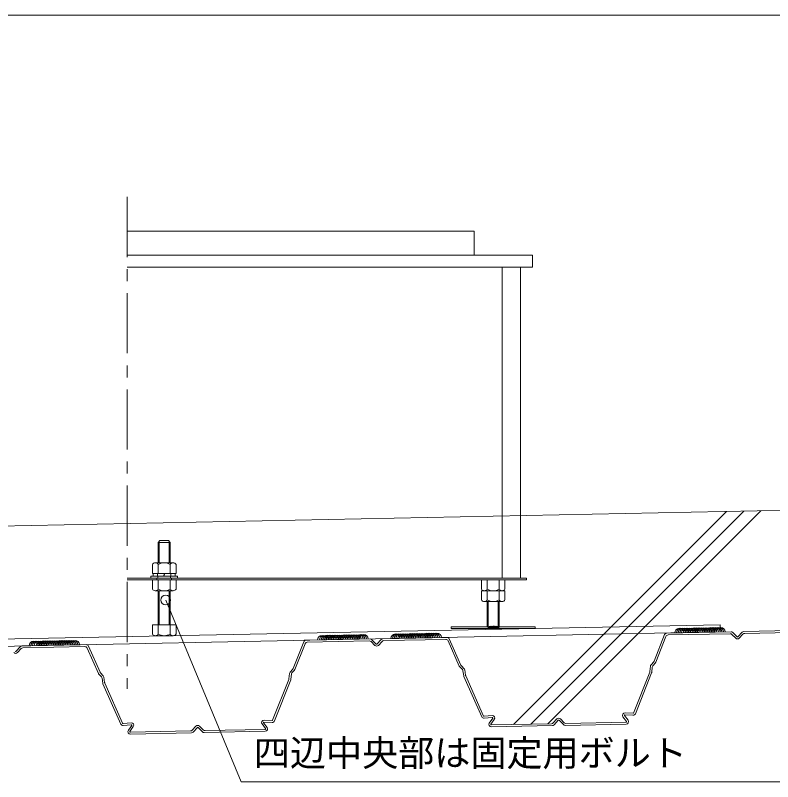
# Model space of a CAD drawing. Units: millimetres, scale not verified. Extents: x -1972 to 2028, y -1403 to 1357.
# Drawn here: x -1050 to -420, y -1024 to -387 of the extents above; entities that cross this region are included whole.
import ezdxf
from ezdxf.enums import TextEntityAlignment as Align

# ---------------------------------------------------------------- set-up
doc = ezdxf.new("R2010")
doc.units = ezdxf.units.MM
doc.header["$LTSCALE"] = 10
doc.linetypes.add('CHAIN1', pattern=[8, 5, -1, 1, -1])
doc.linetypes.add('DASHED2', pattern=[3, 2, -1])
doc.layers.add('0-0', color=7, linetype='Continuous', lineweight=9)
doc.layers.add('1-0', color=4, linetype='Continuous', lineweight=9)
doc.styles.add('ＭＳ ゴシック', font='')
doc.styles.get('ＭＳ ゴシック').set_extended_font_data('MS Gothic')

msp = doc.modelspace()

# ---------------------------------------------------------------- linework, layer by layer
at = {"layer": '0-0', "linetype": 'CHAIN1'}
msp.add_line((-956.68, -537.58), (-956.68, -946.6), dxfattribs=at)
at = {"layer": '0-0'}
for p, q in [((-670.01, -565.98), (-956.68, -565.98)), ((-668.51, -565.98), (-670.01, -565.98)), ((-668.51, -585.98), (-668.51, -565.98)), ((-665.01, -585.98), (-956.68, -585.98)), ((-620.01, -585.98), (-668.51, -585.98)), ((-655.01, -585.98), (-665.01, -585.98)), ((-620.01, -585.98), (-620.01, -595.98)), ((-620.01, -585.98), (-620.01, -595.98)), ((-956.68, -595.98), (-620.01, -595.98)), ((-645.01, -595.98), (-645.01, -854.48)), ((-630.01, -595.98), (-630.01, -854.48)), ((-1403.64, -818.01), (-389.7, -797.73)), ((-458.75, -799.11), (-635.73, -976.09)), ((-444.45, -798.82), (-621.42, -975.8)), ((-430.14, -798.54), (-607.12, -975.51)), ((-931.01, -824.82), (-931.01, -841.68)), ((-931.01, -824.82), (-921.01, -824.82)), ((-930.21, -824.02), (-930.21, -841.68)), ((-921.01, -824.82), (-922.51, -823.32)), ((-921.81, -841.68), (-921.81, -824.02)), ((-921.01, -841.68), (-921.01, -824.82)), ((-935.83, -850.68), (-935.83, -843.1)), ((-918.65, -841.68), (-933.38, -841.68)), ((-930.92, -850.68), (-930.92, -843.1)), ((-921.11, -850.68), (-921.11, -843.1)), ((-916.2, -850.68), (-916.2, -843.1)), ((-937.01, -852.88), (-915.01, -852.88)), ((-937.01, -852.88), (-937.01, -854.48)), ((-916.2, -850.68), (-935.83, -850.68)), ((-935.06, -850.68), (-935.06, -852.88)), ((-935.06, -850.68), (-926.01, -850.68)), ((-935.06, -852.88), (-926.21, -852.88)), ((-926.26, -850.68), (-934.95, -850.68)), ((-927.4, -852.88), (-934.95, -852.88)), ((-931.56, -850.68), (-931.56, -852.88)), ((-931.26, -852.88), (-931.26, -854.48)), ((-926.01, -850.68), (-926.21, -852.88)), ((-925.82, -850.68), (-926.01, -852.88)), ((-926.01, -852.88), (-916.96, -852.88)), ((-925.82, -850.68), (-916.96, -850.68)), ((-916.55, -850.68), (-924.11, -850.68)), ((-920.76, -852.88), (-920.76, -854.48)), ((-920.46, -850.68), (-920.46, -852.88)), ((-916.96, -850.68), (-916.96, -852.88)), ((-915.01, -854.48), (-915.01, -852.88)), ((-625.01, -854.48), (-956.68, -854.48)), ((-625.01, -855.98), (-956.68, -855.98)), ((-915.01, -854.48), (-937.01, -854.48)), ((-935.83, -855.98), (-935.83, -863.57)), ((-916.2, -855.98), (-935.83, -855.98)), ((-935.06, -855.98), (-926.01, -855.98)), ((-926.26, -855.98), (-934.95, -855.98)), ((-932.01, -855.98), (-932.01, -854.48)), ((-930.92, -855.98), (-930.92, -863.57)), ((-925.82, -855.98), (-916.96, -855.98)), ((-916.55, -855.98), (-924.11, -855.98)), ((-921.11, -855.98), (-921.11, -863.57)), ((-920.01, -855.98), (-920.01, -854.48)), ((-916.2, -855.98), (-916.2, -863.57)), ((-658.61, -854.48), (-666.61, -854.48)), ((-658.61, -855.98), (-666.61, -855.98)), ((-663.61, -854.48), (-641.61, -854.48)), ((-662.43, -855.98), (-642.8, -855.98)), ((-662.43, -855.98), (-662.43, -863.57)), ((-662.08, -855.98), (-654.52, -855.98)), ((-652.81, -855.98), (-661.66, -855.98)), ((-657.52, -855.98), (-657.52, -863.57)), ((-643.56, -855.98), (-652.61, -855.98)), ((-652.37, -855.98), (-643.68, -855.98)), ((-647.71, -855.98), (-647.71, -863.57)), ((-642.8, -855.98), (-642.8, -863.57)), ((-625.01, -854.48), (-625.01, -855.98)), ((-918.65, -864.98), (-933.38, -864.98)), ((-931.01, -864.98), (-931.01, -893.32)), ((-930.21, -864.98), (-930.21, -893.32)), ((-921.81, -893.32), (-921.81, -864.98)), ((-921.01, -893.32), (-921.01, -864.98)), ((-662.43, -864.98), (-662.43, -872.57)), ((-642.8, -864.98), (-662.43, -864.98)), ((-659.98, -864.98), (-645.25, -864.98)), ((-659.98, -864.98), (-645.25, -864.98)), ((-645.25, -864.98), (-659.98, -864.98)), ((-657.52, -864.98), (-657.52, -872.57)), ((-647.71, -864.98), (-647.71, -872.57)), ((-642.8, -864.98), (-642.8, -872.57)), ((-658.57, -873.98), (-659.98, -873.98)), ((-645.25, -873.98), (-658.57, -873.98)), ((-657.61, -894.81), (-657.61, -873.98)), ((-656.81, -894.81), (-656.81, -873.98)), ((-648.41, -873.98), (-648.41, -894.81)), ((-647.61, -873.98), (-647.61, -894.81)), ((-1333.13, -910.62), (-464.02, -893.24)), ((-916.2, -893.32), (-935.83, -893.32)), ((-935.83, -893.32), (-935.83, -900.91)), ((-930.92, -893.32), (-930.92, -900.91)), ((-921.11, -893.32), (-921.11, -900.91)), ((-916.2, -893.32), (-916.2, -900.91)), ((-687.61, -894.81), (-617.61, -894.81)), ((-464.02, -893.24), (-463.9, -899.23)), ((-444.34, -898.84), (-389.7, -897.75)), ((-1333.01, -916.62), (-463.9, -899.23)), ((-744.28, -904.84), (-689.6, -903.75)), ((-518.89, -923.51), (-510.12, -901.38)), ((-517.5, -924.35), (-509.03, -902.96)), ((-454.96, -899.06), (-508.3, -900.12)), ((-455.6, -900.67), (-507.21, -901.7)), ((-454.15, -901.25), (-450.98, -904.42)), ((-449.85, -903.28), (-453.5, -899.64)), ((-449.27, -903.27), (-445.76, -899.48)), ((-445.05, -901.07), (-448.1, -904.36)), ((-443.62, -900.43), (-389.7, -899.35)), ((-1044.22, -910.84), (-990.87, -909.77)), ((-818.83, -929.51), (-810.06, -907.38)), ((-817.44, -930.34), (-808.97, -908.96)), ((-754.9, -905.05), (-809.57, -906.15)), ((-755.54, -906.67), (-807.15, -907.7)), ((-754.09, -907.25), (-750.92, -910.42)), ((-749.79, -909.28), (-753.44, -905.64)), ((-749.21, -909.27), (-745.7, -905.48)), ((-744.99, -907.07), (-748.04, -910.36)), ((-743.56, -906.43), (-691.96, -905.4)), ((-680.77, -927.61), (-690.09, -906.58)), ((-679.41, -926.72), (-689.06, -904.96)), ((-1049.15, -915.27), (-1045.64, -911.48)), ((-1044.93, -913.07), (-1047.98, -916.36)), ((-1043.5, -912.43), (-991.9, -911.39)), ((-980.71, -933.61), (-990.03, -912.58)), ((-979.35, -932.72), (-989, -910.96)), ((-678.24, -930.49), (-680.4, -928.16)), ((-676.73, -929.76), (-679.05, -927.27)), ((-522.41, -932.19), (-521.92, -927.74)), ((-521.45, -926.65), (-519.23, -924.07)), ((-520.84, -932.58), (-520.39, -928.41)), ((-519.92, -927.32), (-517.85, -924.91)), ((-978.18, -936.49), (-980.34, -934.16)), ((-976.67, -935.76), (-978.99, -933.27)), ((-822.35, -938.19), (-821.86, -933.74)), ((-821.39, -932.65), (-819.17, -930.07)), ((-820.78, -938.58), (-820.33, -934.41)), ((-819.86, -933.32), (-817.79, -930.91)), ((-677.1, -935.7), (-677.72, -931.55)), ((-662.1, -969.72), (-676.95, -936.22)), ((-675.55, -935.25), (-676.21, -930.83)), ((-660.63, -969.07), (-675.4, -935.77)), ((-535.96, -966.58), (-522.54, -932.71)), ((-534.48, -967.17), (-520.97, -933.1)), ((-977.04, -941.7), (-977.66, -937.55)), ((-962.04, -975.72), (-976.89, -942.22)), ((-975.49, -941.25), (-976.15, -936.83)), ((-960.57, -975.07), (-975.34, -941.77)), ((-835.9, -972.58), (-822.48, -938.71)), ((-834.42, -973.17), (-820.91, -939.1)), ((-543.14, -968.08), (-536.44, -968.43)), ((-543.06, -966.49), (-536.36, -966.83)), ((-843.08, -974.08), (-836.38, -974.43)), ((-843, -972.48), (-836.3, -972.83)), ((-653.55, -968.7), (-660.23, -969.31)), ((-653.4, -970.29), (-660.08, -970.9)), ((-655.84, -974.91), (-653.04, -970.92)), ((-654.53, -975.82), (-651.73, -971.84)), ((-602.71, -974.81), (-599.66, -971.52)), ((-602.71, -974.81), (-599.66, -971.52)), ((-602.71, -974.81), (-599.66, -971.52)), ((-602.71, -974.81), (-599.66, -971.52)), ((-598.49, -972.61), (-602, -976.4)), ((-598.49, -972.61), (-602, -976.4)), ((-598.49, -972.61), (-602, -976.4)), ((-598.49, -972.61), (-602, -976.4)), ((-597.91, -972.6), (-594.26, -976.24)), ((-597.91, -972.6), (-594.26, -976.24)), ((-597.91, -972.6), (-594.26, -976.24)), ((-597.91, -972.6), (-594.26, -976.24)), ((-593.61, -974.63), (-596.78, -971.46)), ((-593.61, -974.63), (-596.78, -971.46)), ((-593.61, -974.63), (-596.78, -971.46)), ((-593.61, -974.63), (-596.78, -971.46)), ((-592.16, -975.21), (-542.1, -974.21)), ((-541.79, -973.57), (-544.75, -969.7)), ((-540.52, -972.6), (-543.48, -968.73)), ((-953.49, -974.69), (-960.17, -975.31)), ((-953.34, -976.29), (-960.02, -976.9)), ((-955.78, -980.9), (-952.98, -976.92)), ((-954.47, -981.82), (-951.67, -977.83)), ((-902.65, -980.81), (-899.6, -977.52)), ((-898.43, -978.61), (-901.94, -982.4)), ((-898.43, -978.61), (-901.94, -982.4)), ((-897.85, -978.6), (-894.2, -982.24)), ((-897.85, -978.6), (-894.2, -982.24)), ((-893.55, -980.63), (-896.72, -977.46)), ((-892.1, -981.21), (-842.04, -980.21)), ((-841.73, -979.57), (-844.69, -975.7)), ((-840.46, -978.6), (-843.42, -974.72)), ((-604.14, -975.45), (-654.19, -976.45)), ((-603.43, -977.04), (-654.16, -978.05)), ((-592.81, -976.83), (-542.07, -975.81)), ((-904.08, -981.45), (-954.13, -982.45)), ((-903.37, -983.04), (-954.1, -984.05)), ((-892.75, -982.83), (-842.01, -981.81))]:
    msp.add_line(p, q, dxfattribs=at)
at = {"layer": '0-0', "linetype": 'DASHED2'}
for p, q in [((-932.01, -854.48), (-932.01, -855.98)), ((-920.01, -854.48), (-920.01, -855.98))]:
    msp.add_line(p, q, dxfattribs=at)
at = {"layer": '0-0'}
for points in [[(-922.51, -823.32), (-929.51, -823.32), (-931.01, -824.82)], [(-924.79, -872.68), (-861.99, -1023.66), (-251.02, -1023.66)], [(-617.61, -894.81), (-617.61, -896.31), (-687.61, -896.31), (-687.61, -894.81)], [(-918.65, -902.32), (-933.38, -902.32), (-918.65, -902.32)]]:
    msp.add_lwpolyline(points, dxfattribs=at)
msp.add_circle((-924.79, -872.68), 4.01, dxfattribs=at)
for centre, radius, start, end in [((-933.38, -844.52), 2.83, 29.99985, 149.99985), ((-926.01, -850.89), 9.21, 57.79585, 122.2043), ((-918.65, -844.52), 2.83, 29.99985, 149.99985), ((-933.38, -862.15), 2.83, 210.00015, 330.00015), ((-926.01, -855.78), 9.21, 237.7957, 302.20415), ((-918.65, -862.15), 2.83, 210.00015, 330.00015), ((-659.98, -862.15), 2.83, 209.99985, 329.99985), ((-652.61, -855.78), 9.21, 237.79585, 302.2043), ((-645.25, -862.15), 2.83, 209.99985, 329.99985), ((-659.98, -871.15), 2.83, 210.00015, 330.00015), ((-652.61, -864.78), 9.21, 237.7957, 302.20415), ((-645.25, -871.15), 2.83, 210.00015, 330.00015), ((-654.64, -896.85), 2.42, 0.22952, 179.77048), ((-653.84, -896.85), 2.42, 0.22952, 179.77048), ((-653.58, -896.85), 2.42, 0.22952, 179.77048), ((-653.36, -896.85), 2.42, 0.22952, 179.77048), ((-652.57, -896.85), 2.42, 0.22952, 179.77048), ((-652.34, -896.85), 2.42, 0.22952, 179.77048), ((-652.3, -896.85), 2.42, 0.22952, 179.77048), ((-652.07, -896.85), 2.42, 0.22952, 179.77048), ((-651.54, -896.85), 2.42, 0.22952, 179.77048), ((-651.28, -896.85), 2.42, 0.22952, 179.77048), ((-650.8, -896.85), 2.42, 0.22952, 179.77048), ((-650.22, -896.85), 2.42, 0.22952, 179.77048), ((-498, -899.92), 3.77, 1.14576, 181.14576), ((-496.56, -899.89), 3.77, 1.14576, 181.14576), ((-495.12, -899.86), 3.77, 1.14576, 181.14576), ((-493.68, -899.83), 3.77, 1.14576, 181.14576), ((-492.24, -899.8), 3.77, 1.14576, 181.14576), ((-490.8, -899.77), 3.77, 1.14576, 181.14576), ((-489.36, -899.74), 3.77, 1.14576, 181.14576), ((-487.93, -899.71), 3.77, 1.14576, 181.14576), ((-486.49, -899.69), 3.77, 1.14576, 181.14576), ((-485.05, -899.66), 3.77, 1.14576, 181.14576), ((-483.61, -899.63), 3.77, 1.14576, 181.14576), ((-482.17, -899.6), 3.77, 1.14576, 181.14576), ((-480.73, -899.57), 3.77, 1.14576, 181.14576), ((-479.29, -899.54), 3.77, 1.14576, 181.14576), ((-477.85, -899.51), 3.77, 1.14576, 181.14576), ((-476.41, -899.48), 3.77, 1.14576, 181.14576), ((-474.97, -899.46), 3.77, 1.14576, 181.14576), ((-473.53, -899.43), 3.77, 1.14576, 181.14576), ((-472.09, -899.4), 3.77, 1.14576, 181.14576), ((-470.66, -899.37), 3.77, 1.14576, 181.14576), ((-469.22, -899.34), 3.77, 1.14576, 181.14576), ((-467.78, -899.31), 3.77, 1.14576, 181.14576), ((-466.34, -899.28), 3.77, 1.14576, 181.14576), ((-464.9, -899.25), 3.77, 1.14576, 181.14576), ((-463.46, -899.23), 3.77, 1.14576, 181.14576), ((-933.38, -899.49), 2.83, 210.00015, 330.00015), ((-926.01, -893.12), 9.21, 237.7957, 302.20415), ((-918.65, -899.49), 2.83, 210.00015, 330.00015), ((-794.74, -905.85), 3.77, 1.14576, 181.14576), ((-793.3, -905.82), 3.77, 1.14576, 181.14576), ((-791.86, -905.79), 3.77, 1.14576, 181.14576), ((-790.42, -905.76), 3.77, 1.14576, 181.14576), ((-788.98, -905.74), 3.77, 1.14576, 181.14576), ((-787.54, -905.71), 3.77, 1.14576, 181.14576), ((-786.1, -905.68), 3.77, 1.14576, 181.14576), ((-784.66, -905.65), 3.77, 1.14576, 181.14576), ((-783.22, -905.62), 3.77, 1.14576, 181.14576), ((-781.79, -905.59), 3.77, 1.14576, 181.14576), ((-780.35, -905.56), 3.77, 1.14576, 181.14576), ((-778.91, -905.53), 3.77, 1.14576, 181.14576), ((-777.47, -905.51), 3.77, 1.14576, 181.14576), ((-776.03, -905.48), 3.77, 1.14576, 181.14576), ((-774.59, -905.45), 3.77, 1.14576, 181.14576), ((-773.15, -905.42), 3.77, 1.14576, 181.14576), ((-771.71, -905.39), 3.77, 1.14576, 181.14576), ((-770.27, -905.36), 3.77, 1.14576, 181.14576), ((-768.83, -905.33), 3.77, 1.14576, 181.14576), ((-767.39, -905.3), 3.77, 1.14576, 181.14576), ((-765.96, -905.28), 3.77, 1.14576, 181.14576), ((-764.52, -905.25), 3.77, 1.14576, 181.14576), ((-763.08, -905.22), 3.77, 1.14576, 181.14576), ((-761.64, -905.19), 3.77, 1.14576, 181.14576), ((-760.2, -905.16), 3.77, 1.14576, 181.14576), ((-733.94, -904.63), 3.77, 1.14576, 181.14576), ((-732.5, -904.61), 3.77, 1.14576, 181.14576), ((-731.06, -904.58), 3.77, 1.14576, 181.14576), ((-729.62, -904.55), 3.77, 1.14576, 181.14576), ((-728.18, -904.52), 3.77, 1.14576, 181.14576), ((-726.74, -904.49), 3.77, 1.14576, 181.14576), ((-725.3, -904.46), 3.77, 1.14576, 181.14576), ((-723.86, -904.43), 3.77, 1.14576, 181.14576), ((-722.43, -904.4), 3.77, 1.14576, 181.14576), ((-720.99, -904.38), 3.77, 1.14576, 181.14576), ((-719.55, -904.35), 3.77, 1.14576, 181.14576), ((-718.11, -904.32), 3.77, 1.14576, 181.14576), ((-716.67, -904.29), 3.77, 1.14576, 181.14576), ((-715.23, -904.26), 3.77, 1.14576, 181.14576), ((-713.79, -904.23), 3.77, 1.14576, 181.14576), ((-712.35, -904.2), 3.77, 1.14576, 181.14576), ((-710.91, -904.17), 3.77, 1.14576, 181.14576), ((-709.47, -904.15), 3.77, 1.14576, 181.14576), ((-708.03, -904.12), 3.77, 1.14576, 181.14576), ((-706.59, -904.09), 3.77, 1.14576, 181.14576), ((-705.16, -904.06), 3.77, 1.14576, 181.14576), ((-703.72, -904.03), 3.77, 1.14576, 181.14576), ((-702.28, -904), 3.77, 1.14576, 181.14576), ((-700.84, -903.97), 3.77, 1.14576, 181.14576), ((-699.4, -903.94), 3.77, 1.14576, 181.14576), ((-690.89, -905.77), 2, 23.91317, 91.14576), ((-508.26, -902.12), 2, 91.14576, 158.37836), ((-507.17, -903.7), 2, 91.14576, 158.37836), ((-455.56, -902.67), 2, 45.08485, 91.14576), ((-455.56, -902.67), 2, 45.08485, 91.14576), ((-454.92, -901.05), 2, 45.08485, 91.14576), ((-454.92, -901.05), 2, 45.08485, 91.14576), ((-449.56, -903), 2, 225.08485, 271.14576), ((-449.56, -903), 0.4, 225.08485, 271.14576), ((-449.56, -903), 0.4, 271.14576, 317.20667), ((-449.56, -903), 2, 271.14576, 317.20667), ((-444.3, -900.84), 2, 91.14576, 137.20667), ((-444.3, -900.84), 2, 91.14576, 137.20667), ((-443.58, -902.43), 2, 91.14576, 137.20667), ((-443.58, -902.43), 2, 91.14576, 137.20667), ((-1044.18, -912.84), 2, 91.14576, 137.20667), ((-1044.18, -912.84), 2, 91.14576, 137.20667), ((-1034.53, -910.65), 3.77, 1.14576, 181.14576), ((-1033.09, -910.62), 3.77, 1.14576, 181.14576), ((-1031.65, -910.59), 3.77, 1.14576, 181.14576), ((-1030.21, -910.56), 3.77, 1.14576, 181.14576), ((-1028.77, -910.53), 3.77, 1.14576, 181.14576), ((-1027.33, -910.5), 3.77, 1.14576, 181.14576), ((-1025.9, -910.47), 3.77, 1.14576, 181.14576), ((-1024.46, -910.45), 3.77, 1.14576, 181.14576), ((-1023.02, -910.42), 3.77, 1.14576, 181.14576), ((-1021.58, -910.39), 3.77, 1.14576, 181.14576), ((-1020.14, -910.36), 3.77, 1.14576, 181.14576), ((-1018.7, -910.33), 3.77, 1.14576, 181.14576), ((-1017.26, -910.3), 3.77, 1.14576, 181.14576), ((-1015.82, -910.27), 3.77, 1.14576, 181.14576), ((-1014.38, -910.24), 3.77, 1.14576, 181.14576), ((-1012.94, -910.21), 3.77, 1.14576, 181.14576), ((-1011.5, -910.19), 3.77, 1.14576, 181.14576), ((-1010.06, -910.16), 3.77, 1.14576, 181.14576), ((-1008.63, -910.13), 3.77, 1.14576, 181.14576), ((-1007.19, -910.1), 3.77, 1.14576, 181.14576), ((-1005.75, -910.07), 3.77, 1.14576, 181.14576), ((-1004.31, -910.04), 3.77, 1.14576, 181.14576), ((-1002.87, -910.01), 3.77, 1.14576, 181.14576), ((-1001.43, -909.98), 3.77, 1.14576, 181.14576), ((-999.99, -909.96), 3.77, 1.14576, 181.14576), ((-990.83, -911.77), 2, 23.91317, 91.14576), ((-808.2, -908.12), 2, 91.14576, 158.37836), ((-807.11, -909.7), 2, 149.95866, 158.37836), ((-807.11, -909.7), 2, 91.14576, 149.95866), ((-755.5, -908.67), 2, 45.08485, 91.14576), ((-755.5, -908.67), 2, 45.08485, 91.14576), ((-754.86, -907.05), 2, 45.08485, 91.14576), ((-754.86, -907.05), 2, 45.08485, 91.14576), ((-749.5, -909), 2, 225.08485, 271.14576), ((-749.5, -909), 0.4, 225.08485, 271.14576), ((-749.5, -909), 0.4, 271.14576, 317.20667), ((-749.5, -909), 2, 271.14576, 317.20667), ((-744.24, -906.84), 2, 91.14576, 137.20667), ((-744.24, -906.84), 2, 91.14576, 137.20667), ((-743.52, -908.43), 2, 91.14576, 137.20667), ((-743.52, -908.43), 2, 91.14576, 137.20667), ((-691.92, -907.4), 2, 23.91317, 91.14576), ((-1049.44, -915), 2, 225.08485, 271.14576), ((-1049.44, -915), 0.4, 225.08485, 271.14576), ((-1049.44, -915), 0.4, 271.14576, 317.20667), ((-1049.44, -915), 2, 271.14576, 317.20667), ((-1043.46, -914.43), 2, 91.14576, 137.20667), ((-1043.46, -914.43), 2, 91.14576, 137.20667), ((-991.86, -913.39), 2, 23.91317, 91.14576), ((-520.75, -922.77), 2, 319.32559, 338.37836), ((-820.69, -928.77), 2, 319.32559, 338.37836), ((-678.94, -926.8), 2, 203.91317, 222.96593), ((-677.58, -925.91), 2, 203.91317, 222.96593), ((-678.19, -931.12), 2, 8.53181, 42.96593), ((-519.94, -927.96), 2, 139.32559, 173.75972), ((-518.4, -928.62), 2, 139.32559, 173.75972), ((-519.36, -923.61), 2, 319.32559, 338.37836), ((-978.88, -932.8), 2, 203.91317, 222.96593), ((-977.52, -931.9), 2, 203.91317, 222.96593), ((-978.13, -937.12), 2, 8.53181, 42.96593), ((-819.88, -933.96), 2, 139.32559, 173.75972), ((-818.34, -934.62), 2, 139.32559, 173.75972), ((-819.3, -929.61), 2, 319.32559, 338.37836), ((-679.7, -931.85), 2, 8.53181, 42.96593), ((-675.12, -935.41), 2, 188.53181, 203.91317), ((-673.57, -934.96), 2, 188.53181, 203.91317), ((-524.4, -931.97), 2, 338.37836, 353.75972), ((-522.83, -932.36), 2, 338.37836, 353.75972), ((-979.64, -937.85), 2, 8.53181, 42.96593), ((-975.06, -941.41), 2, 188.53181, 203.91317), ((-973.51, -940.95), 2, 188.53181, 203.91317), ((-824.34, -937.97), 2, 338.37836, 353.75972), ((-822.77, -938.36), 2, 338.37836, 353.75972), ((-543.16, -968.48), 2, 87.06015, 217.35922), ((-543.16, -968.48), 0.4, 87.06015, 217.35922), ((-536.34, -966.43), 2, 267.06015, 338.37836), ((-536.34, -966.43), 0.4, 267.06015, 338.37836), ((-843.1, -974.48), 2, 87.06015, 217.35922), ((-843.1, -974.48), 0.4, 87.06015, 217.35922), ((-836.28, -972.43), 2, 267.06015, 338.37836), ((-836.28, -972.43), 0.4, 267.06015, 338.37836), ((-660.27, -968.91), 2, 203.91317, 275.23138), ((-660.27, -968.91), 0.4, 203.91317, 275.23138), ((-653.37, -970.69), 2, 324.9323, 95.23138), ((-653.37, -970.69), 0.4, 324.9323, 95.23138), ((-598.2, -972.88), 2, 91.14576, 137.20667), ((-598.2, -972.88), 2, 91.14576, 137.20667), ((-598.2, -972.88), 2, 91.14576, 137.20667), ((-598.2, -972.88), 2, 91.14576, 137.20667), ((-598.2, -972.88), 0.4, 91.14576, 137.20667), ((-598.2, -972.88), 0.4, 91.14576, 137.20667), ((-598.2, -972.88), 0.4, 91.14576, 137.20667), ((-598.2, -972.88), 0.4, 91.14576, 137.20667), ((-598.2, -972.88), 2, 45.08485, 91.14576), ((-598.2, -972.88), 2, 45.08485, 91.14576), ((-598.2, -972.88), 2, 45.08485, 91.14576), ((-598.2, -972.88), 2, 45.08485, 91.14576), ((-598.2, -972.88), 0.4, 45.08485, 91.14576), ((-598.2, -972.88), 0.4, 45.08485, 91.14576), ((-598.2, -972.88), 0.4, 45.08485, 91.14576), ((-598.2, -972.88), 0.4, 45.08485, 91.14576), ((-592.2, -973.21), 2, 225.08485, 271.14576), ((-592.2, -973.21), 2, 225.08485, 271.14576), ((-592.2, -973.21), 2, 225.08485, 271.14576), ((-592.2, -973.21), 2, 225.08485, 271.14576), ((-592.2, -973.21), 2, 225.08485, 271.14576), ((-592.2, -973.21), 2, 225.08485, 271.14576), ((-592.2, -973.21), 2, 225.08485, 271.14576), ((-592.2, -973.21), 2, 225.08485, 271.14576), ((-542.11, -973.81), 0.4, 271.14576, 37.35922), ((-542.11, -973.81), 2, 271.14576, 37.35922), ((-960.21, -974.91), 2, 203.91317, 275.23138), ((-960.21, -974.91), 0.4, 203.91317, 275.23138), ((-954.14, -982.05), 2, 144.9323, 271.14576), ((-953.31, -976.69), 2, 324.9323, 95.23138), ((-953.31, -976.69), 0.4, 324.9323, 95.23138), ((-904.12, -979.45), 2, 271.14576, 317.20667), ((-904.12, -979.45), 2, 271.14576, 317.20667), ((-898.14, -978.88), 2, 91.14576, 137.20667), ((-898.14, -978.88), 2, 91.14576, 137.20667), ((-898.14, -978.88), 0.4, 91.14576, 137.20667), ((-898.14, -978.88), 0.4, 91.14576, 137.20667), ((-898.14, -978.88), 2, 45.08485, 91.14576), ((-898.14, -978.88), 2, 45.08485, 91.14576), ((-898.14, -978.88), 0.4, 45.08485, 91.14576), ((-898.14, -978.88), 0.4, 45.08485, 91.14576), ((-892.14, -979.21), 2, 225.08485, 271.14576), ((-892.14, -979.21), 2, 225.08485, 271.14576), ((-842.05, -979.81), 0.4, 271.14576, 37.35922), ((-842.05, -979.81), 2, 271.14576, 37.35922), ((-654.2, -976.05), 2, 144.9323, 271.14576), ((-654.2, -976.05), 0.4, 144.9323, 271.14576), ((-604.18, -973.45), 2, 271.14576, 317.20667), ((-604.18, -973.45), 2, 271.14576, 317.20667), ((-604.18, -973.45), 2, 271.14576, 317.20667), ((-604.18, -973.45), 2, 271.14576, 317.20667), ((-604.18, -973.45), 2, 271.14576, 317.20667), ((-604.18, -973.45), 2, 271.14576, 317.20667), ((-604.18, -973.45), 2, 271.14576, 317.20667), ((-604.18, -973.45), 2, 271.14576, 317.20667), ((-603.47, -975.04), 2, 271.14576, 317.20667), ((-603.47, -975.04), 2, 271.14576, 317.20667), ((-603.47, -975.04), 2, 271.14576, 317.20667), ((-603.47, -975.04), 2, 271.14576, 317.20667), ((-603.47, -975.04), 2, 271.14576, 317.20667), ((-603.47, -975.04), 2, 271.14576, 317.20667), ((-603.47, -975.04), 2, 271.14576, 317.20667), ((-603.47, -975.04), 2, 271.14576, 317.20667), ((-592.85, -974.83), 2, 225.08485, 271.14576), ((-592.85, -974.83), 2, 225.08485, 271.14576), ((-592.85, -974.83), 2, 225.08485, 271.14576), ((-592.85, -974.83), 2, 225.08485, 271.14576), ((-592.85, -974.83), 2, 225.08485, 271.14576), ((-592.85, -974.83), 2, 225.08485, 271.14576), ((-592.85, -974.83), 2, 225.08485, 271.14576), ((-592.85, -974.83), 2, 225.08485, 271.14576), ((-954.14, -982.05), 0.4, 144.9323, 271.14576), ((-903.41, -981.04), 2, 271.14576, 317.20667), ((-903.41, -981.04), 2, 271.14576, 317.20667), ((-892.79, -980.83), 2, 225.08485, 271.14576), ((-892.79, -980.83), 2, 225.08485, 271.14576)]:
    msp.add_arc(centre, radius, start, end, dxfattribs=at)
at = {"layer": '1-0'}
msp.add_line((-1816.02, -386.63), (-70.7, -386.63), dxfattribs=at)

# ---------------------------------------------------------------- texts
at = {"layer": '0-0', "style": 'ＭＳ ゴシック'}
msp.add_text('四辺中央部は固定用ボルト', height=21.99, dxfattribs=at).set_placement((-851.55, -1017.36), align=Align.BOTTOM_LEFT)

doc.saveas('drawing.dxf')
